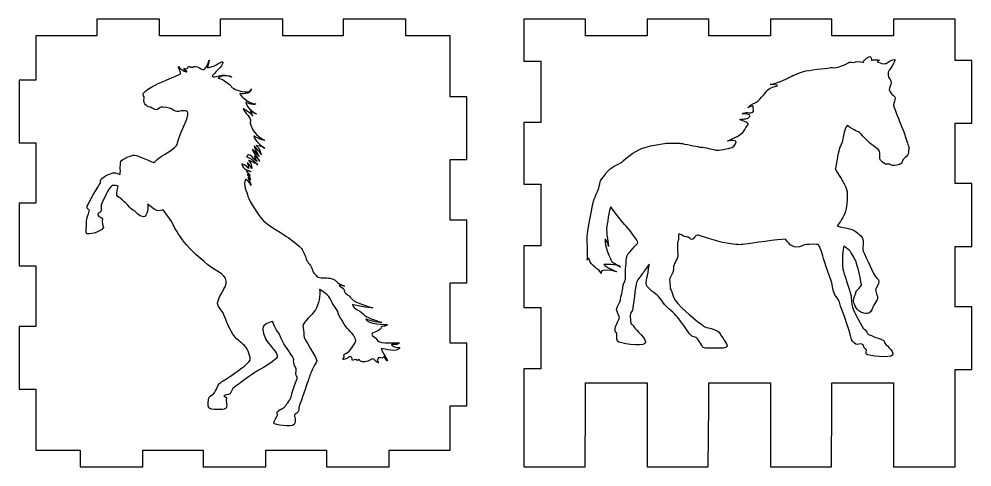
# Model space of a CAD drawing. Extents: x 33 to 452, y -592 to -16.
# Drawn here: x 33.6 to 203.8, y -213.3 to -133.3 of the extents above; entities that cross this region are included whole.
import ezdxf

# ---------------------------------------------------------------- set-up
doc = ezdxf.new("R2010")
doc.units = 0
doc.layers.add('LAYER_1', color=7, linetype='CONTINUOUS')

msp = doc.modelspace()

# ---------------------------------------------------------------- linework, layer by layer
at = {"layer": 'LAYER_1'}
for points in [[(36.58, -136.31), (36.58, -144.21), (33.58, -144.21), (33.58, -155.41), (36.58, -155.41), (36.58, -166.21), (33.58, -166.21), (33.58, -177.41), (36.58, -177.41), (36.58, -188.21), (33.58, -188.21), (33.58, -199.41), (36.58, -199.41), (36.58, -210.31), (44.48, -210.31), (44.48, -213.31), (55.68, -213.31), (55.68, -210.31), (66.48, -210.31), (66.48, -213.31), (77.68, -213.31), (77.68, -210.31), (88.48, -210.31), (88.48, -213.31), (99.68, -213.31), (99.68, -210.31), (110.58, -210.31), (110.58, -202.41), (113.58, -202.41), (113.58, -191.21), (110.58, -191.21), (110.58, -180.41), (113.58, -180.41), (113.58, -169.21), (110.58, -169.21), (110.58, -158.41), (113.58, -158.41), (113.58, -147.21), (110.58, -147.21), (110.58, -136.32), (102.68, -136.32), (102.68, -133.32), (91.48, -133.32), (91.48, -136.32), (80.68, -136.32), (80.68, -133.31), (69.48, -133.31), (69.48, -136.31), (58.68, -136.31), (58.68, -133.31), (47.48, -133.31), (47.48, -136.31), (36.58, -136.31)], [(134.76, -198.32), (145.76, -198.32), (145.76, -213.31), (156.66, -213.31), (156.76, -202.31), (156.76, -198.32), (167.76, -198.32), (167.76, -213.31), (178.66, -213.31), (178.76, -202.31), (178.76, -198.32), (189.76, -198.32), (189.76, -213.31), (200.76, -213.31), (200.76, -195.91), (203.76, -195.91), (203.76, -184.71), (200.76, -184.71), (200.76, -173.91), (203.76, -173.91), (203.76, -162.71), (200.76, -162.71), (200.76, -151.91), (203.76, -151.91), (203.76, -140.71), (200.76, -140.71), (200.76, -133.31), (189.76, -133.31), (189.76, -136.31), (178.76, -136.31), (178.76, -133.31), (167.76, -133.31), (167.76, -136.31), (156.76, -136.31), (156.76, -133.31), (145.76, -133.31), (145.76, -136.31), (134.76, -136.31), (134.76, -133.31), (123.76, -133.31), (123.76, -140.81), (126.76, -140.81), (126.76, -151.81), (123.76, -151.81), (123.76, -162.81), (126.76, -162.81), (126.76, -173.81), (123.76, -173.81), (123.76, -184.81), (126.76, -184.81), (126.76, -195.81), (123.76, -195.81), (123.76, -213.31), (134.66, -213.31), (134.76, -202.31), (134.76, -198.32)]]:
    msp.add_lwpolyline(points, dxfattribs=at)
for points, knots in [([(63.52, -142.74), (63.47, -142.88), (62.27, -142.18), (62.08, -141.79), (61.83, -141.82), (62.71, -142.98), (62.36, -143.16), (62, -143.33), (57.98, -145), (57.59, -145.25), (57.19, -145.5), (55.75, -146.27), (55.74, -146.75), (55.74, -146.98), (55.91, -147.09), (55.91, -147.23), (55.91, -147.36), (55.8, -148.23), (56.03, -148.47), (56.26, -148.7), (56.42, -148.83), (56.59, -148.94), (56.77, -149.05), (57.07, -149), (57.18, -149.11), (57.3, -149.23), (57.79, -149.55), (58.07, -149.55), (58.35, -149.55), (58.8, -149.05), (58.98, -149.04), (59.16, -149.03), (60.65, -149.2), (60.79, -149.34), (60.93, -149.48), (61.48, -149.85), (61.76, -149.85), (62.04, -149.85), (63.18, -149.59), (63.39, -149.71), (63.59, -149.83), (64.27, -149.69), (62.94, -152.58), (61.6, -155.47), (62.08, -155.52), (61.54, -156.09), (61, -156.66), (59.04, -157.77), (58.56, -158.15), (58.08, -158.53), (57.87, -158.89), (57.68, -158.93), (57.49, -158.98), (54.7, -157.61), (54.18, -157.61), (53.66, -157.61), (51.94, -158.29), (51.75, -158.78), (51.56, -159.27), (51.76, -160.98), (51.61, -161.04), (51.61, -161.04), (50.83, -160.76), (50.49, -160.76), (50.14, -160.76), (48.6, -161.43), (48.27, -161.91), (47.94, -162.39), (48.27, -162.46), (48.07, -162.71), (47.86, -162.95), (45.93, -166.15), (45.77, -166.75), (45.62, -167.34), (46.15, -167.32), (46.15, -167.53), (46.15, -167.73), (45.59, -169), (45.62, -169.66), (45.65, -170.31), (45.42, -171.46), (45.67, -171.65), (45.93, -171.84), (47.97, -171.54), (48.65, -170.56), (48.65, -170.56), (48.3, -169.37), (48.49, -169.04), (48.68, -168.71), (47.63, -168.77), (47.66, -168.29), (47.68, -167.82), (48.03, -167.9), (48.18, -167.66), (48.33, -167.41), (48.13, -166.56), (48.37, -166.17), (48.62, -165.78), (49.52, -163.41), (50.24, -163.07), (50.47, -162.96), (51.22, -163.03), (51.27, -163.21), (51.33, -163.39), (50.87, -164.39), (51.06, -164.76), (51.25, -165.13), (52.02, -165.54), (52.29, -165.88), (52.55, -166.23), (52.91, -166.33), (53.29, -166.91), (53.68, -167.49), (54.06, -167.45), (54.24, -167.6), (54.41, -167.74), (55.01, -168.55), (55.78, -168.63), (56.54, -168.71), (56.66, -166.61), (56.58, -166.32), (56.58, -166.32), (57.68, -167.38), (58.17, -167.49), (58.67, -167.61), (59.11, -167.53), (59.32, -167.38), (59.32, -167.38), (60.85, -169.42), (61.12, -170.08), (61.39, -170.74), (62.5, -172.55), (63.54, -173.72), (64.59, -174.89), (67.26, -177.3), (68.44, -178), (69.61, -178.7), (71.23, -179.5), (70.37, -181.14), (69.89, -182.14), (69.01, -183.29), (69.05, -184.15), (69.07, -184.83), (69.89, -185.4), (70.04, -185.79), (70.2, -186.18), (70.5, -186.92), (70.61, -187.31), (70.73, -187.7), (71.7, -189.69), (72.18, -190.16), (72.67, -190.63), (73.61, -191.39), (73.99, -191.8), (74.38, -192.21), (75.01, -193.84), (74.84, -194.22), (74.48, -195), (72.29, -196.41), (71.32, -197.11), (70.35, -197.81), (69.58, -198.15), (69.33, -198.46), (69.07, -198.77), (68.61, -200.07), (68.23, -200.33), (67.85, -200.59), (67.49, -200.74), (67.47, -201), (67.45, -201.27), (67.14, -202.47), (67.47, -202.77), (67.79, -203.08), (70.01, -203.22), (70.47, -202.86), (70.93, -202.51), (70.41, -201.5), (70.62, -201.13), (70.83, -200.76), (70.07, -200.79), (70.18, -200.59), (70.3, -200.39), (71, -200.48), (71.23, -200.25), (71.46, -200.02), (71.58, -199.56), (71.79, -199.31), (72, -199.07), (74.86, -196.99), (75.68, -196.47), (76.49, -195.96), (79.42, -194.3), (79.7, -193.68), (79.98, -193.07), (77.89, -191.21), (77.59, -190.41), (77.28, -189.61), (76.85, -188.6), (77.28, -188.11), (77.72, -187.62), (78.86, -187.33), (78.86, -187.33), (78.86, -187.33), (79.42, -188.93), (79.98, -189.4), (79.98, -189.4), (80.6, -190.96), (81.03, -191.57), (81.46, -192.19), (82.56, -193.75), (82.61, -193.99), (82.66, -194.24), (82.56, -194.63), (82.69, -194.96), (82.81, -195.29), (83.09, -195.74), (83.09, -196.06), (83.09, -196.39), (82.94, -196.45), (82.99, -196.72), (83.04, -196.99), (83.3, -197.17), (83.27, -197.33), (83.25, -197.5), (82.3, -199.98), (82.25, -200.57), (82.2, -201.17), (81.31, -202.07), (81.18, -202.4), (81.06, -202.73), (79.75, -203.24), (79.68, -203.55), (79.6, -203.85), (79.81, -203.89), (79.75, -204.06), (79.7, -204.22), (79.02, -205.23), (79.07, -205.52), (79.12, -205.8), (82.23, -206.29), (82.71, -205.74), (83.2, -205.19), (82.61, -204.16), (82.84, -203.96), (83.07, -203.75), (83.35, -203.65), (83.5, -203.3), (83.66, -202.95), (83.45, -202.63), (83.71, -202.11), (83.96, -201.6), (84.88, -198.77), (85.19, -197.95), (85.49, -197.13), (85.54, -196.82), (85.95, -195.94), (86.36, -195.06), (86.71, -194.79), (86.74, -194.32), (86.77, -193.85), (84.37, -190.36), (84.42, -189.81), (84.47, -189.26), (84.27, -188.44), (84.29, -188.15), (84.34, -187.35), (85.95, -186.22), (86.51, -185.26), (87.07, -184.3), (87.43, -182.66), (87.22, -181.55), (87.22, -181.55), (88.73, -182.61), (88.93, -182.86), (89.14, -183.11), (89.47, -184.03), (89.65, -184.3), (89.83, -184.56), (90.44, -185.26), (90.49, -185.55), (90.54, -185.83), (90.77, -186.49), (91.18, -187), (91.58, -187.51), (91.66, -188.09), (92.22, -188.58), (92.78, -189.07), (94.01, -190.49), (93.67, -191), (93.34, -191.51), (92.81, -192.62), (91.94, -193.05), (91.07, -193.48), (91.99, -193.36), (91.53, -193.89), (91.07, -194.42), (92.37, -193.91), (92.55, -193.67), (92.73, -193.42), (93.19, -193.85), (93.09, -194.18), (92.99, -194.51), (93.78, -193.85), (93.9, -194.22), (94.03, -194.59), (94.29, -193.87), (94.29, -194.07), (94.29, -194.28), (94.69, -194.63), (95.38, -194.55), (96.07, -194.46), (96.73, -193.85), (96.94, -194.05), (97.14, -194.26), (97.63, -194.69), (97.8, -194.73), (97.98, -194.77), (97.5, -194.48), (97.6, -194.2), (97.7, -193.91), (97.78, -193.68), (98.21, -193.83), (98.65, -193.97), (98.49, -193.65), (98.75, -193.67), (99, -193.68), (98.95, -194.14), (99.31, -194.38), (99.67, -194.63), (98.34, -192.62), (98.26, -192.25), (98.19, -191.88), (100.53, -192.93), (101.32, -192.27), (102.11, -191.61), (101.15, -192.43), (100.15, -191.57), (99.74, -191.23), (101.09, -191.8), (101.5, -191.12), (101.5, -191.12), (97.93, -191.39), (97.6, -190.73), (97.27, -190.08), (96.61, -190), (96.58, -189.63), (96.56, -189.26), (98.33, -189.01), (98.26, -188.36), (98.24, -188.11), (99.51, -188.23), (99.33, -187.88), (99.33, -187.88), (95.61, -187.88), (95.54, -186.9), (95.54, -186.9), (97.75, -187.68), (98.39, -187.49), (98.39, -187.49), (95.74, -186.8), (95.28, -186.18), (94.82, -185.57), (93.24, -185.05), (93.14, -184.3), (93.14, -184.3), (96.12, -185.01), (96.79, -184.89), (96.79, -184.89), (93.6, -184.09), (92.96, -183.25), (92.32, -182.41), (91.87, -182.53), (91.71, -181.94), (91.56, -181.34), (91.28, -181.34), (90.85, -181), (90.41, -180.65), (91.41, -180.91), (91.69, -181.02), (91.69, -181.02), (90.77, -180.65), (90.49, -180.4), (90.21, -180.15), (90, -179.79), (89.16, -179.62), (88.32, -179.46), (87.2, -179.66), (86.84, -179.35), (86.49, -179.05), (86, -178.47), (85.95, -178), (85.9, -177.53), (84.98, -176.71), (84.85, -176.18), (84.73, -175.64), (84.37, -174.74), (84.04, -174.31), (83.71, -173.88), (82.23, -172.75), (81.23, -172.08), (80.24, -171.4), (77.87, -170.03), (77.18, -169.29), (76.49, -168.55), (74.63, -165.8), (74.45, -164.98), (74.27, -164.16), (73.51, -162.87), (74.07, -161.93), (74.07, -161.93), (74.89, -162.4), (74.99, -163.06), (74.99, -163.06), (74.81, -162.01), (74.45, -161.62), (74.45, -161.62), (74.89, -161.83), (74.96, -162.05), (74.96, -162.05), (74.73, -161.42), (74.3, -161.09), (74.3, -161.09), (74.5, -161.03), (74.78, -161.33), (75.06, -161.64), (74.61, -160.8), (74.22, -160.53), (74.22, -160.53), (74.78, -160.37), (75.04, -160.59), (75.04, -160.59), (73.32, -160.12), (73.35, -159.16), (73.35, -159.16), (74.36, -159.58), (74.56, -160.03), (74.56, -160.03), (74.53, -159.2), (74.33, -158.91), (74.33, -158.91), (75.01, -159.63), (75.09, -159.98), (75.17, -160.33), (75.17, -159.06), (74.66, -158.69), (74.15, -158.32), (75.85, -158.96), (76.14, -159.34), (76.42, -159.73), (75.45, -158.2), (74.22, -157.95), (74.22, -157.95), (74.43, -157.32), (74.86, -157.64), (75.29, -157.97), (75.83, -158.65), (76.08, -158.75), (76.08, -158.75), (75.72, -158.23), (75.62, -157.94), (75.61, -157.92), (75.6, -157.89), (75.6, -157.87), (75.55, -157.6), (76.52, -158.48), (76.59, -158.69), (76.59, -158.69), (75.32, -157.03), (75.22, -156.54), (75.22, -156.54), (76.36, -157.6), (76.47, -157.87), (76.47, -157.87), (75.7, -156.58), (75.57, -155.98), (75.57, -155.98), (76.7, -157.11), (76.82, -157.54), (76.82, -157.54), (76.59, -156.33), (75.93, -155.9), (75.93, -155.9), (77.26, -156.06), (77.49, -156.45), (77.49, -156.45), (75.57, -155.14), (75.52, -154.22), (75.52, -154.22), (76.95, -155), (77.49, -155), (77.49, -155), (75.4, -153.87), (75.17, -152.66), (75.17, -152.66), (74.71, -152.03), (74.91, -151.51), (75.12, -151), (73.81, -149.96), (73.58, -149.3), (73.58, -149.3), (75.14, -150.18), (75.37, -150.67), (75.37, -150.67), (74.91, -150.02), (74.89, -149.71), (74.89, -149.71), (75.57, -150.08), (75.98, -150.26), (75.98, -150.26), (74.2, -149.34), (74.1, -148.15), (74.1, -148.15), (75.19, -148.83), (75.88, -148.46), (75.88, -148.46), (74.84, -148.38), (74.43, -148.01), (74.02, -147.64), (73.02, -146.98), (73.02, -146.61), (73.02, -146.61), (75.12, -146.94), (75.06, -145.77), (75.06, -145.77), (74.96, -146.97), (72.24, -145.88), (71.16, -145.45), (71.83, -145.42), (70.86, -144.77), (69.89, -144.11), (69.89, -143.97), (69.12, -143.89), (69.12, -143.89), (70.12, -143.03), (71.55, -143.68), (71.55, -143.68), (70.64, -142.93), (68.5, -143.64), (68.5, -143.64), (68.04, -143.7), (68.08, -143.47), (68.12, -143.24), (70.15, -141.67), (69.95, -141.04), (69.86, -140.73), (69.15, -141.37), (68.5, -141.64), (67.85, -141.9), (67.49, -141.97), (67.26, -142.05), (67.03, -142.13), (67.66, -140.91), (67.51, -140.64), (67.51, -140.64), (67.16, -142.05), (66.66, -142.3), (66.17, -142.54), (66.05, -142.01), (65.42, -141.84), (64.79, -141.67), (64.7, -141.91), (64.43, -141.93), (64.16, -141.94), (64.16, -141.77), (63.91, -141.79), (63.66, -141.81), (63.74, -142.14), (63.59, -142.17), (63.43, -142.21), (63.03, -142.25), (63.07, -142.11), (63.07, -142.11), (63.03, -142.42), (63.19, -142.48), (63.34, -142.54), (63.6, -142.49), (63.52, -142.74)], [0, 0, 0, 0, 1, 1, 1, 2, 2, 2, 3, 3, 3, 4, 4, 4, 5, 5, 5, 6, 6, 6, 7, 7, 7, 8, 8, 8, 9, 9, 9, 10, 10, 10, 11, 11, 11, 12, 12, 12, 13, 13, 13, 14, 14, 14, 15, 15, 15, 16, 16, 16, 17, 17, 17, 18, 18, 18, 19, 19, 19, 20, 20, 20, 21, 21, 21, 22, 22, 22, 23, 23, 23, 24, 24, 24, 25, 25, 25, 26, 26, 26, 27, 27, 27, 28, 28, 28, 29, 29, 29, 30, 30, 30, 31, 31, 31, 32, 32, 32, 33, 33, 33, 34, 34, 34, 35, 35, 35, 36, 36, 36, 37, 37, 37, 38, 38, 38, 39, 39, 39, 40, 40, 40, 41, 41, 41, 42, 42, 42, 43, 43, 43, 44, 44, 44, 45, 45, 45, 46, 46, 46, 47, 47, 47, 48, 48, 48, 49, 49, 49, 50, 50, 50, 51, 51, 51, 52, 52, 52, 53, 53, 53, 54, 54, 54, 55, 55, 55, 56, 56, 56, 57, 57, 57, 58, 58, 58, 59, 59, 59, 60, 60, 60, 61, 61, 61, 62, 62, 62, 63, 63, 63, 64, 64, 64, 65, 65, 65, 66, 66, 66, 67, 67, 67, 68, 68, 68, 69, 69, 69, 70, 70, 70, 71, 71, 71, 72, 72, 72, 73, 73, 73, 74, 74, 74, 75, 75, 75, 76, 76, 76, 77, 77, 77, 78, 78, 78, 79, 79, 79, 80, 80, 80, 81, 81, 81, 82, 82, 82, 83, 83, 83, 84, 84, 84, 85, 85, 85, 86, 86, 86, 87, 87, 87, 88, 88, 88, 89, 89, 89, 90, 90, 90, 91, 91, 91, 92, 92, 92, 93, 93, 93, 94, 94, 94, 95, 95, 95, 96, 96, 96, 97, 97, 97, 98, 98, 98, 99, 99, 99, 100, 100, 100, 101, 101, 101, 102, 102, 102, 103, 103, 103, 104, 104, 104, 105, 105, 105, 106, 106, 106, 107, 107, 107, 108, 108, 108, 109, 109, 109, 110, 110, 110, 111, 111, 111, 112, 112, 112, 113, 113, 113, 114, 114, 114, 115, 115, 115, 116, 116, 116, 117, 117, 117, 118, 118, 118, 119, 119, 119, 120, 120, 120, 121, 121, 121, 122, 122, 122, 123, 123, 123, 124, 124, 124, 125, 125, 125, 126, 126, 126, 127, 127, 127, 128, 128, 128, 129, 129, 129, 130, 130, 130, 131, 131, 131, 132, 132, 132, 133, 133, 133, 134, 134, 134, 135, 135, 135, 136, 136, 136, 137, 137, 137, 138, 138, 138, 139, 139, 139, 140, 140, 140, 141, 141, 141, 142, 142, 142, 143, 143, 143, 144, 144, 144, 145, 145, 145, 146, 146, 146, 147, 147, 147, 148, 148, 148, 149, 149, 149, 150, 150, 150, 151, 151, 151, 152, 152, 152, 153, 153, 153, 154, 154, 154, 155, 155, 155, 156, 156, 156, 157, 157, 157, 158, 158, 158, 159, 159, 159, 160, 160, 160, 161, 161, 161, 162, 162, 162, 163, 163, 163, 164, 164, 164, 165, 165, 165, 166, 166, 166, 167, 167, 167, 168, 168, 168, 169, 169, 169, 170, 170, 170, 171, 171, 171, 172, 172, 172, 173, 173, 173, 174, 174, 174, 175, 175, 175, 176, 176, 176, 177, 177, 177, 178, 178, 178, 179, 179, 179, 180, 180, 180, 181, 181, 181, 182, 182, 182, 183, 183, 183, 184, 184, 184, 185, 185, 185, 186, 186, 186, 187, 187, 187, 188, 188, 188, 189, 189, 189, 190, 190, 190, 191, 191, 191, 192, 192, 192, 192]), ([(181.48, -152.32), (181.48, -152.32), (182.17, -152.82), (182.7, -153.1), (183.23, -153.38), (183.43, -153.41), (183.66, -153.57), (183.89, -153.72), (185.12, -155.16), (185.51, -155.47), (185.91, -155.78), (186.51, -156.22), (186.64, -156.31), (186.77, -156.4), (187.3, -156.78), (187.33, -157.24), (187.37, -157.71), (187.23, -158.02), (187.3, -158.3), (187.37, -158.58), (188.03, -159.08), (188.33, -159.21), (188.62, -159.33), (188.99, -159.21), (188.99, -159.21), (188.99, -159.21), (189.32, -159.46), (189.58, -159.49), (189.85, -159.52), (190.91, -159.3), (191.14, -159.14), (191.37, -158.99), (191.27, -158.65), (191.44, -158.44), (191.6, -158.24), (192.03, -157.9), (192.26, -157.62), (192.49, -157.34), (192.39, -156.75), (192.46, -156.62), (192.53, -156.5), (192.49, -156.4), (192.46, -156.15), (192.43, -155.9), (192.23, -155.47), (192.2, -155.28), (192.16, -155.09), (191.63, -153.72), (191.57, -153.44), (191.5, -153.16), (189.75, -149.02), (189.75, -148.68), (189.75, -148.33), (190.05, -147.71), (190.05, -147.43), (190.05, -147.15), (189.48, -146.81), (189.38, -146.65), (189.29, -146.5), (188.99, -146.15), (188.99, -145.9), (188.99, -145.65), (189.35, -145.03), (189.35, -144.66), (189.35, -144.28), (188.79, -143.72), (188.79, -143.41), (188.79, -143.1), (188.76, -142.94), (188.79, -142.82), (188.82, -142.69), (190.08, -140.89), (190.01, -140.54), (190.01, -140.54), (189.52, -140.42), (188.43, -141.26), (188.43, -141.26), (187.96, -141.29), (187.83, -141.32), (187.7, -141.36), (187.07, -140.95), (186.86, -140.98), (186.86, -140.98), (187, -140.75), (187.23, -140.63), (187.23, -140.63), (186.01, -140.51), (185.81, -140.73), (185.81, -140.73), (185.75, -139.89), (185.51, -139.98), (185.28, -140.08), (184.92, -140.23), (184.79, -140.39), (184.65, -140.54), (184.39, -140.79), (184.32, -141.07), (184.32, -141.07), (183.56, -140.79), (182.97, -140.98), (182.37, -141.17), (182.01, -140.89), (181.84, -141.04), (181.68, -141.2), (180.19, -141.85), (179.59, -141.98), (179, -142.1), (178.67, -141.88), (178.24, -142.01), (177.81, -142.13), (174.47, -142.41), (173.67, -142.69), (172.88, -142.97), (171.29, -143.57), (171.06, -143.75), (170.83, -143.94), (168.41, -145), (167.75, -145), (167.75, -145), (169.37, -145.09), (169.01, -145.25), (168.64, -145.41), (167.59, -145.53), (167.22, -146), (166.86, -146.46), (165.57, -148.11), (165.06, -148.29), (164.55, -148.48), (163.8, -148.96), (163.72, -149.16), (163.72, -149.16), (164.86, -148.6), (164.71, -148.94), (164.55, -149.27), (164.97, -149.74), (164.62, -149.96), (164.27, -150.18), (163.12, -149.85), (162.75, -150.22), (162.75, -150.22), (164.53, -150.2), (164.03, -150.78), (163.52, -151.37), (162.7, -151.05), (162.3, -151.26), (162.3, -151.26), (164.07, -151.89), (163.8, -152.16), (163.54, -152.43), (163.27, -152.94), (162.99, -153.38), (162.7, -153.82), (161.53, -154.44), (161.2, -154.61), (160.87, -154.77), (160.28, -154.96), (160.1, -155.1), (160.1, -155.1), (161.11, -154.92), (161.49, -155.04), (161.86, -155.17), (161.42, -155.96), (160.92, -156.23), (160.41, -156.5), (158.34, -156.79), (158.05, -156.72), (157.76, -156.66), (156.21, -156.29), (155.91, -156.23), (155.61, -156.17), (155.12, -156.2), (154.95, -156.14), (154.79, -156.08), (152.22, -155.58), (151.79, -155.53), (151.36, -155.48), (149.39, -155.41), (149.1, -155.49), (148.8, -155.57), (145.66, -155.92), (144.25, -156.65), (142.84, -157.38), (141.44, -158.69), (141.09, -158.96), (140.74, -159.22), (139.72, -159.67), (139.44, -159.86), (139.16, -160.05), (138.46, -160.73), (138.18, -161.17), (137.9, -161.61), (137.5, -161.98), (137.37, -162.37), (137.24, -162.76), (137.14, -163.57), (137.02, -163.79), (136.91, -164), (136.44, -165.17), (136.28, -165.5), (136.11, -165.83), (134.94, -171.6), (135.03, -172.8), (135.11, -174), (135.19, -175.67), (135.02, -176.41), (135.02, -176.41), (135.29, -175.58), (135.47, -176.41), (135.64, -177.24), (137.19, -178.03), (137.58, -178.74), (137.58, -178.74), (136.88, -177.7), (140.36, -178.45), (140.36, -178.45), (138.42, -177.7), (138.03, -177.16), (138.03, -177.16), (140.32, -177.08), (141.02, -177.58), (141.02, -177.58), (139.53, -176.83), (139.39, -176.54), (139.26, -176.25), (138.03, -173.8), (138.25, -172.59), (138.25, -172.59), (138.91, -173.42), (138.86, -173.92), (138.86, -173.92), (138.42, -171.22), (138.51, -170.68), (138.6, -170.14), (138.95, -167.23), (139.26, -166.86), (139.26, -166.86), (141.11, -169.39), (141.73, -170.02), (142.35, -170.64), (144.11, -172.84), (144.11, -173.3), (144.11, -173.3), (142.44, -175.13), (142.17, -175.54), (141.91, -175.96), (142.04, -176.91), (141.95, -177.45), (141.86, -177.99), (141.82, -178.95), (141.91, -179.4), (141.99, -179.86), (141.42, -180.57), (141.42, -181.11), (141.42, -181.65), (141.02, -183.14), (140.98, -183.48), (140.94, -183.81), (140.3, -184.78), (140.3, -185.19), (140.3, -185.59), (140.76, -186.28), (140.79, -186.62), (140.83, -186.96), (140.13, -187.84), (140.03, -188.59), (139.93, -189.33), (140.3, -189.27), (140.33, -189.55), (140.36, -189.83), (140.23, -190.39), (140.43, -190.83), (140.63, -191.26), (144.79, -191.92), (145.36, -191.26), (145.92, -190.61), (143.6, -188.77), (143.44, -188.34), (143.27, -187.9), (142.88, -187.84), (142.84, -187.56), (142.81, -187.28), (142.71, -186.62), (142.74, -186.22), (142.78, -185.81), (142.91, -185.81), (143.11, -185.31), (143.31, -184.82), (143.64, -180.98), (143.87, -180.36), (144.1, -179.74), (144.79, -179.02), (144.99, -178.71), (145.19, -178.4), (146.05, -177.24), (146.12, -177.09), (146.12, -177.09), (145.92, -178.61), (145.82, -179.11), (145.72, -179.61), (145.46, -180.36), (145.62, -180.86), (145.79, -181.36), (147.38, -182.45), (147.81, -182.88), (148.24, -183.32), (148.63, -184.1), (148.93, -184.38), (149.23, -184.66), (150.72, -186), (151.18, -186.56), (151.64, -187.12), (153.26, -189.46), (153.49, -189.74), (153.73, -190.02), (154.55, -190.17), (154.65, -190.3), (154.75, -190.42), (155.02, -190.92), (155.28, -191.23), (155.55, -191.54), (155.45, -192.11), (156.17, -192.07), (156.9, -192.04), (159.65, -192.29), (159.98, -191.86), (160.31, -191.42), (158.82, -189.83), (158.79, -189.52), (158.75, -189.21), (157.93, -188.77), (157.2, -188.59), (156.47, -188.4), (156.11, -188.4), (155.81, -188.15), (155.51, -187.9), (155.08, -187.53), (154.72, -187.31), (154.35, -187.09), (150.85, -184.19), (150.48, -182.98), (150.12, -181.76), (149.82, -181.54), (149.86, -181.2), (149.89, -180.86), (149.76, -180.24), (149.76, -179.96), (149.76, -179.67), (150.15, -178.93), (150.32, -178.61), (150.48, -178.3), (150.42, -177.49), (150.55, -177.21), (150.68, -176.93), (150.88, -176.4), (151.11, -176.09), (151.34, -175.78), (151.11, -173.85), (151.15, -173.51), (151.18, -173.16), (151.28, -173.01), (151.34, -172.67), (151.41, -172.32), (151.25, -171.82), (151.41, -171.73), (151.58, -171.64), (152.11, -172.01), (152.44, -172.14), (152.77, -172.26), (153, -172.2), (153.16, -172.29), (153.33, -172.38), (153.46, -172.67), (153.73, -172.67), (153.99, -172.67), (154.42, -171.89), (154.72, -171.89), (155.02, -171.89), (158.03, -173.04), (160.01, -173.35), (162, -173.66), (162.16, -173.66), (163.22, -173.54), (164.28, -173.41), (169.41, -172.63), (170.46, -172.63), (170.46, -172.63), (171.36, -174.07), (172.35, -174.07), (173.34, -174.07), (173.71, -173.57), (174.23, -173.57), (174.76, -173.57), (176.12, -173.51), (176.32, -173.6), (176.32, -173.6), (176.88, -174.57), (177.11, -175.59), (177.34, -176.62), (178.77, -180.36), (178.8, -180.73), (178.83, -181.11), (179.13, -182.39), (179.3, -182.57), (179.46, -182.76), (179.99, -183.54), (179.99, -183.63), (179.99, -183.72), (182.06, -189.33), (182.15, -190.08), (182.24, -190.83), (182.7, -191.14), (183.03, -191.37), (183.36, -191.6), (183.74, -191.16), (184.11, -191.37), (184.49, -191.58), (184.38, -191.78), (184.51, -192.01), (184.64, -192.24), (184.82, -192.18), (184.89, -192.36), (184.95, -192.55), (184.78, -192.99), (184.95, -193.2), (185.13, -193.4), (189.27, -193.99), (189.58, -193.32), (189.89, -192.66), (188.13, -191.24), (188.13, -191.12), (188.13, -190.99), (188.13, -190.74), (187.6, -190.54), (187.07, -190.33), (185.22, -189.71), (185.08, -189.46), (184.95, -189.21), (184.78, -188.83), (184.51, -188.71), (184.25, -188.59), (182.61, -185.43), (182.44, -184.76), (182.26, -184.1), (182.22, -183.1), (182.17, -182.77), (182.13, -182.44), (181.34, -180.11), (181.11, -179.32), (180.89, -178.53), (180.67, -178.16), (180.63, -177.41), (180.59, -176.66), (180.67, -174.21), (180.89, -173.88), (180.89, -173.88), (181.6, -174.42), (181.87, -174.67), (182.13, -174.92), (182.83, -176.04), (183.06, -176.66), (183.28, -177.29), (183.89, -179.53), (183.89, -180.11), (183.89, -180.69), (184.29, -180.61), (183.85, -181.11), (183.41, -181.61), (183.28, -181.69), (183.1, -181.94), (182.92, -182.19), (183.14, -182.23), (182.97, -182.48), (182.79, -182.73), (182.61, -183.31), (182.61, -183.6), (182.61, -183.89), (183.01, -185.22), (183.89, -185.64), (184.78, -186.05), (184.91, -185.93), (185.35, -185.84), (185.79, -185.76), (185.97, -184.76), (186.23, -184.39), (186.5, -184.02), (186.76, -183.6), (186.89, -183.27), (187.02, -182.94), (186.45, -181.77), (186.54, -181.61), (186.63, -181.44), (187.16, -180.57), (187.16, -180.19), (187.16, -179.82), (186.45, -179.36), (186.28, -178.95), (186.1, -178.53), (184.25, -174.84), (184.25, -174.46), (184.25, -174.09), (184.42, -173.13), (184.29, -172.63), (184.16, -172.14), (183.14, -171.35), (182.75, -171.06), (182.35, -170.76), (179.97, -170.47), (179.7, -170.23), (179.7, -170.23), (180.72, -169.06), (181.11, -167.86), (181.51, -166.65), (181.6, -164.58), (181.38, -163.74), (181.16, -162.91), (179.62, -160.59), (179.4, -160.21), (179.4, -160.21), (179.88, -156.52), (180.28, -156.02), (180.67, -155.52), (180.92, -152.65), (181.48, -152.32)], [0, 0, 0, 0, 1, 1, 1, 2, 2, 2, 3, 3, 3, 4, 4, 4, 5, 5, 5, 6, 6, 6, 7, 7, 7, 8, 8, 8, 9, 9, 9, 10, 10, 10, 11, 11, 11, 12, 12, 12, 13, 13, 13, 14, 14, 14, 15, 15, 15, 16, 16, 16, 17, 17, 17, 18, 18, 18, 19, 19, 19, 20, 20, 20, 21, 21, 21, 22, 22, 22, 23, 23, 23, 24, 24, 24, 25, 25, 25, 26, 26, 26, 27, 27, 27, 28, 28, 28, 29, 29, 29, 30, 30, 30, 31, 31, 31, 32, 32, 32, 33, 33, 33, 34, 34, 34, 35, 35, 35, 36, 36, 36, 37, 37, 37, 38, 38, 38, 39, 39, 39, 40, 40, 40, 41, 41, 41, 42, 42, 42, 43, 43, 43, 44, 44, 44, 45, 45, 45, 46, 46, 46, 47, 47, 47, 48, 48, 48, 49, 49, 49, 50, 50, 50, 51, 51, 51, 52, 52, 52, 53, 53, 53, 54, 54, 54, 55, 55, 55, 56, 56, 56, 57, 57, 57, 58, 58, 58, 59, 59, 59, 60, 60, 60, 61, 61, 61, 62, 62, 62, 63, 63, 63, 64, 64, 64, 65, 65, 65, 66, 66, 66, 67, 67, 67, 68, 68, 68, 69, 69, 69, 70, 70, 70, 71, 71, 71, 72, 72, 72, 73, 73, 73, 74, 74, 74, 75, 75, 75, 76, 76, 76, 77, 77, 77, 78, 78, 78, 79, 79, 79, 80, 80, 80, 81, 81, 81, 82, 82, 82, 83, 83, 83, 84, 84, 84, 85, 85, 85, 86, 86, 86, 87, 87, 87, 88, 88, 88, 89, 89, 89, 90, 90, 90, 91, 91, 91, 92, 92, 92, 93, 93, 93, 94, 94, 94, 95, 95, 95, 96, 96, 96, 97, 97, 97, 98, 98, 98, 99, 99, 99, 100, 100, 100, 101, 101, 101, 102, 102, 102, 103, 103, 103, 104, 104, 104, 105, 105, 105, 106, 106, 106, 107, 107, 107, 108, 108, 108, 109, 109, 109, 110, 110, 110, 111, 111, 111, 112, 112, 112, 113, 113, 113, 114, 114, 114, 115, 115, 115, 116, 116, 116, 117, 117, 117, 118, 118, 118, 119, 119, 119, 120, 120, 120, 121, 121, 121, 122, 122, 122, 123, 123, 123, 124, 124, 124, 125, 125, 125, 126, 126, 126, 127, 127, 127, 128, 128, 128, 129, 129, 129, 130, 130, 130, 131, 131, 131, 132, 132, 132, 133, 133, 133, 134, 134, 134, 135, 135, 135, 136, 136, 136, 137, 137, 137, 138, 138, 138, 139, 139, 139, 140, 140, 140, 141, 141, 141, 142, 142, 142, 143, 143, 143, 144, 144, 144, 145, 145, 145, 146, 146, 146, 147, 147, 147, 148, 148, 148, 149, 149, 149, 150, 150, 150, 151, 151, 151, 152, 152, 152, 153, 153, 153, 154, 154, 154, 155, 155, 155, 156, 156, 156, 157, 157, 157, 158, 158, 158, 159, 159, 159, 160, 160, 160, 161, 161, 161, 162, 162, 162, 163, 163, 163, 164, 164, 164, 165, 165, 165, 166, 166, 166, 167, 167, 167, 168, 168, 168, 169, 169, 169, 170, 170, 170, 171, 171, 171, 172, 172, 172, 173, 173, 173, 174, 174, 174, 174])]:
    msp.add_open_spline(points, degree=3, knots=knots, dxfattribs=at)

doc.saveas('drawing.dxf')
